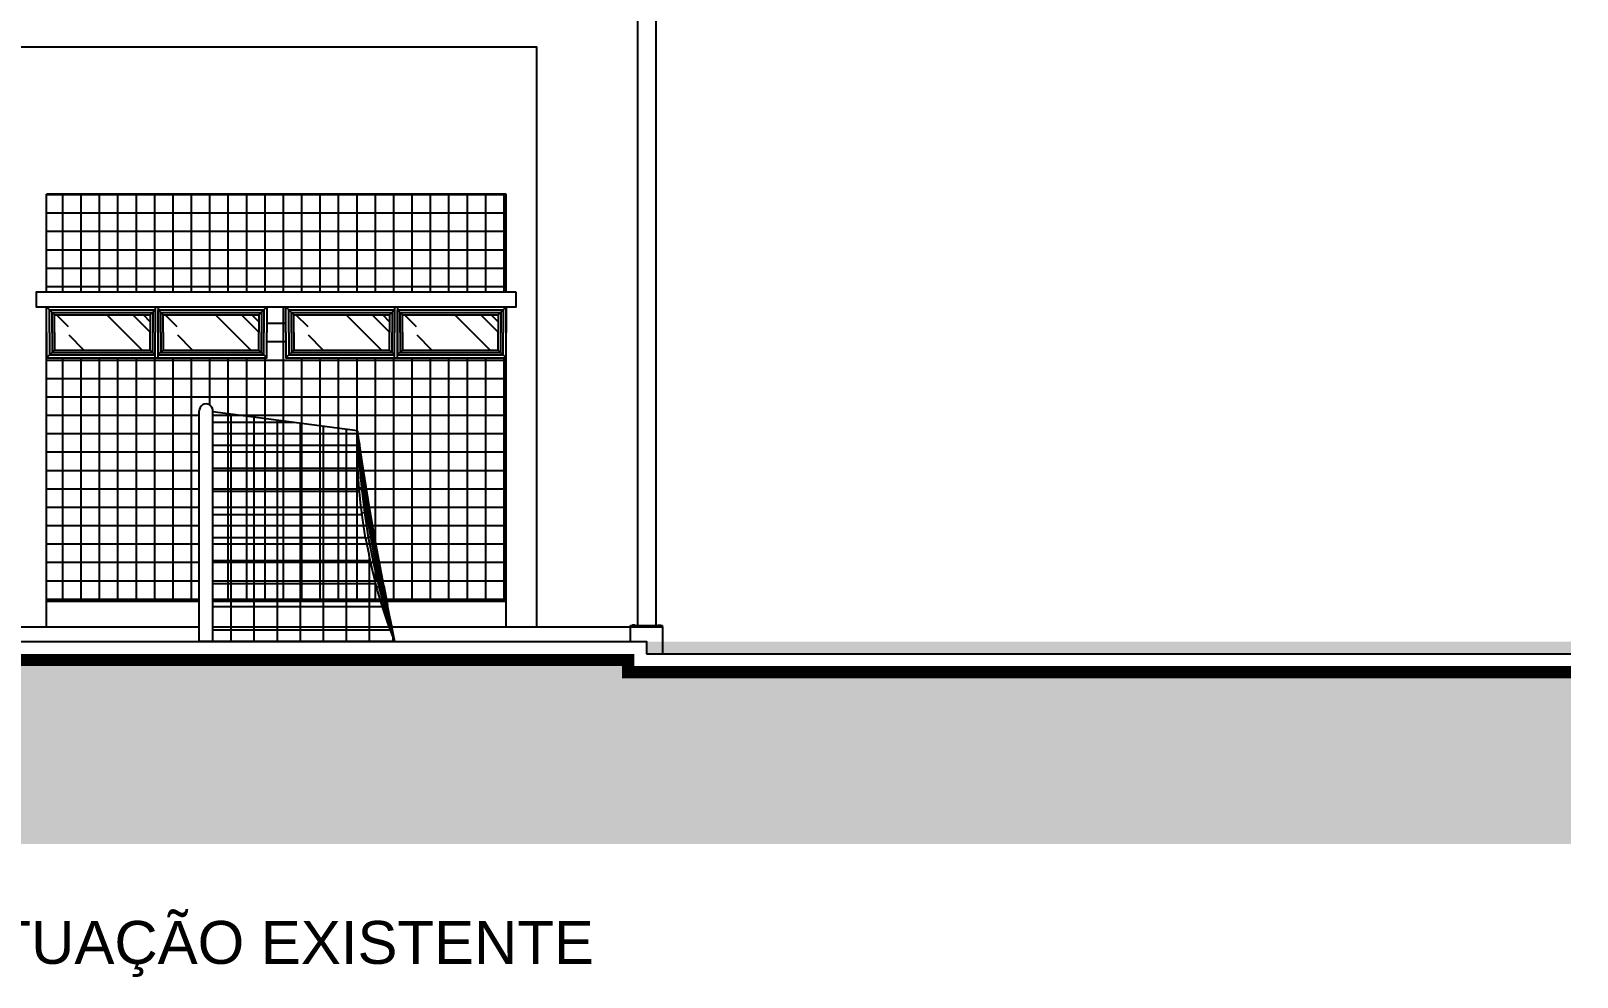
# Model space of a CAD drawing. Header units: metres. Extents: x 2494 to 3558, y 282 to 553.
# Drawn here: x 2943.34 to 2955.95, y 328.31 to 336.02 of the extents above; entities that cross this region are included whole.
import ezdxf

# ---------------------------------------------------------------- set-up
doc = ezdxf.new("R2010")
doc.units = ezdxf.units.M
doc.header["$LTSCALE"] = 7
doc.header["$MEASUREMENT"] = 0
doc.layers.add('HACH', color=251, linetype='Continuous', lineweight=5)
for name, color, linetype in [('HACHURA', 251, 'Continuous'), ('HACHURA PISOS', 250, 'Continuous'), ('PENA 0.05', 8, 'Continuous'), ('PENA 0.15', 7, 'Continuous'), ('PENA 01', 1, 'Continuous'), ('PENA 02', 2, 'Continuous'), ('PENA 06', 6, 'Continuous')]:
    doc.layers.add(name, color=color, linetype=linetype)
doc.styles.add('Luana', font='arial.ttf')
pattern_1 = [(135, (-1.201249999999618, 2.258333333333383), (-0.4242640687119287, 1.131370849898476), [7.5, -1, 2.5, -0.5]), (135, (-1.494699314192076, 2.90533603811906), (0.8237794000823279, 0.1166726188957805), [1.5, -0.165, 3, -0.375]), (135, (-1.077506313291906, 2.735630410634315), (-1.60159685938753, 2.075358402782517), [4, -0.7, 2, -0.5])]
pattern_2 = [(135, (-0.3150000000000546, 2.258333333333383), (-0.4242640687119287, 1.131370849898476), [7.5, -1, 2.5, -0.5]), (135, (-0.6084493141925122, 2.90533603811906), (0.8237794000823279, 0.1166726188957805), [1.5, -0.165, 3, -0.375]), (135, (-0.1912563132923424, 2.735630410634315), (-1.60159685938753, 2.075358402782517), [4, -0.7, 2, -0.5])]
pattern_3 = [(135, (-3.153750000000855, 2.258333333333383), (-0.4242640687119287, 1.131370849898476), [7.5, -1, 2.5, -0.5]), (135, (-3.447199314193313, 2.90533603811906), (0.8237794000823279, 0.1166726188957805), [1.5, -0.165, 3, -0.375]), (135, (-3.030006313293143, 2.735630410634315), (-1.60159685938753, 2.075358402782517), [4, -0.7, 2, -0.5])]
pattern_4 = [(135, (-2.267500000001291, 2.258333333333383), (-0.4242640687119287, 1.131370849898476), [7.5, -1, 2.5, -0.5]), (135, (-2.560949314193749, 2.90533603811906), (0.8237794000823279, 0.1166726188957805), [1.5, -0.165, 3, -0.375]), (135, (-2.143756313293579, 2.735630410634315), (-1.60159685938753, 2.075358402782517), [4, -0.7, 2, -0.5])]

# ---------------------------------------------------------------- blocks, each defined once
blk = doc.blocks.new('A$C3FA44342')
for p, q in [((-11.2, 188.2), (-11.00918462721878, 189.6493866525741)), ((-11.00918462721878, 189.6493866525741), (-10.44974226119286, 190.9999999999999)), ((-10.44974226119286, 190.9999999999999), (-9.559797974644665, 192.1597979746447)), ((-9.559797974644665, 192.1597979746447), (-8.4, 193.0497422611928)), ((-8.4, 193.0497422611928), (-7.049386652574119, 193.6091846272188)), ((-7.049386652574119, 193.6091846272188), (-5.599999999999998, 193.8)), ((-5.599999999999998, 193.8), (-4.150613347425882, 193.6091846272188)), ((-4.150613347425882, 193.6091846272188), (-2.799999999999999, 193.0497422611928)), ((-2.799999999999999, 193.0497422611928), (-1.640202025355332, 192.1597979746447)), ((-1.640202025355332, 192.1597979746447), (-0.750257738807143, 191)), ((-0.750257738807143, 191), (-0.1908153727812163, 189.6493866525741)), ((-0.1908153727812163, 189.6493866525741), (0, 188.2)), ((-129.1819777793019, 172), (-11.19999999999999, 187.4659123795379)), ((-82.59098888965096, 1.4210854715202e-14), (-82.59098888965096, 178.1074764587459)), ((-77.38434635205257, 178.7899999999998), (-11.19999999999998, 178.79)), ((-63.77098888965098, 1.4210854715202e-14), (-63.77098888965097, 180.5745352117987)), ((-44.95098888965096, 1.4210854715202e-14), (-44.95098888965095, 183.0415939648515)), ((-26.13098888965095, 1.4210854715202e-14), (-26.13098888965096, 185.5086527179042)), ((-11.2, 0), (-11.2, 188.2)), ((0, 0), (0, 188.2)), ((-133.0718646226165, 146.5154673202754), (-129.9800787716495, 166.8067934702445)), ((-133.0718646226165, 146.5154673202754), (-130.3216802496315, 164.5243896573505)), ((-133.0211472937875, 146.5065312461751), (-129.9733111561974, 166.805601059)), ((-133.0211472937875, 146.5065312461751), (-129.963078587687, 166.8037981448368)), ((-132.9293099242126, 146.4903500797254), (-129.9425456919606, 166.8001803778535)), ((-132.780213509212, 146.4640802298883), (-129.9113682211102, 166.7946871037355)), ((-132.5424760129491, 146.4221923794836), (-129.8612882574132, 166.7858633293596)), ((-132.1775985158215, 146.3579032612085), (-129.7837795484066, 166.7722067827103)), ((-131.6230050172158, 146.2601873776393), (-129.6653040530441, 166.7513321461702)), ((-131.0764414148366, 159.6743616431617), (-130.3485941073945, 164.3882349964974)), ((-130.9369840209433, 160.5266442477603), (-130.3216802496315, 164.5243896573505)), ((-130.7595990698757, 146.1080606844214), (-129.4753623302242, 166.717865610196)), ((-130.7342131425581, 161.7378737125863), (-130.2252145518872, 165.0639276120083)), ((-130.3216802496315, 164.5243896573505), (-130.1519451495124, 165.615870464063)), ((-130.2339973376292, 165.14033120986), (-129.9772307204245, 166.8062916615467)), ((-130.0824814570529, 166.0785096214975), (-129.9706451520364, 166.8051313258501)), ((-129.9800787716495, 166.8067934702445), (-129.1819777793019, 172)), ((-129.9800787716495, 166.8067934702445), (-129.9772307204245, 166.8062916615467)), ((-129.9772307204245, 166.8062916615467), (-129.1819777793019, 172)), ((-129.9733111561974, 166.805601059), (-129.9772307204245, 166.8062916615467)), ((-129.9733111561974, 166.805601059), (-129.1819777793019, 172)), ((-129.9706451520364, 166.8051313258501), (-129.9733111561974, 166.805601059)), ((-129.9706451520364, 166.8051313258501), (-129.1819777793019, 172)), ((-129.9706451520364, 166.8051313258501), (-129.9425456919606, 166.8001803778535)), ((-129.963078587687, 166.8037981448368), (-129.1819777793019, 172)), ((-129.9425456919606, 166.8001803778535), (-129.1819777793019, 172)), ((-129.9425456919606, 166.8001803778535), (-129.1440791025303, 166.6594955907362)), ((-129.9113682211102, 166.7946871037355), (-129.1819777793019, 172)), ((-129.8612882574132, 166.7858633293596), (-129.1819777793019, 172)), ((-129.7837795484066, 166.7722067827103), (-129.1819777793019, 172)), ((-129.6653040530441, 166.7513321461702), (-129.1819777793019, 172)), ((-129.4753623302242, 166.717865610196), (-129.1819777793019, 172)), ((-129.1819777793019, 172), (-129.078010678712, 157.3494420803952)), ((-120.230988889651, 1.4210854715202e-14), (-120.230988889651, 173.1733589526403)), ((-101.410988889651, 1.4210854715202e-14), (-101.410988889651, 175.6404177056932)), ((-133.1036952662946, 146.5210756793347), (-131.0764414148366, 159.6743616431617)), ((-133.0984426583606, 146.5201502028787), (-131.0764414148366, 159.6743616431617)), ((-129.4589024760812, 142.7034672766344), (-129.078010678712, 157.3494420803952)), ((-129.096607363584, 159.97), (-11.19999999999999, 159.97)), ((-136.2984884584676, 126.2478987745076), (-133.1036952662946, 146.5210756793347)), ((-136.2984884584676, 126.2478987745076), (-134.1886752023827, 139.5898356938538)), ((-136.287838183321, 126.2460222630643), (-133.1036952662946, 146.5210756793347)), ((-136.287838183321, 126.2460222630643), (-133.0984426583606, 146.5201502028787)), ((-136.239859984505, 126.2375688064309), (-133.0718646226165, 146.5154673202754)), ((-136.1520452946003, 126.2220964108182), (-133.0211472937875, 146.5065312461751)), ((-135.9972465114728, 126.1948218396107), (-132.9293099242126, 146.4903500797254)), ((-135.7514707635124, 126.1515176998537), (-132.780213509212, 146.4640802298883)), ((-135.3626667119398, 126.083012873291), (-132.5424760129491, 146.4221923794836)), ((-134.7800630639922, 125.9803617777175), (-132.1775985158215, 146.3579032612085)), ((-133.8949440983419, 125.8244093873457), (-131.6230050172158, 146.2601873776393)), ((-133.1036952662946, 146.5210756793347), (-129.3766973538594, 145.8644021067258)), ((-132.5691484535086, 125.5908125399388), (-130.7595990698757, 146.1080606844214)), ((-130.3242359746132, 128.0781175560288), (-129.4589024760812, 142.7034672766344)), ((-129.5508159891954, 141.15), (-11.19999999999997, 141.15)), ((-139.5967202531342, 105.9929471003461), (-136.2984884584676, 126.2478987745076)), ((-139.5823434998424, 105.9904140069099), (-136.2984884584676, 126.2478987745076)), ((-139.5823434998424, 105.9904140069099), (-136.287838183321, 126.2460222630643)), ((-139.5289283532337, 105.9810025942983), (-136.239859984505, 126.2375688064309)), ((-139.4154957224695, 105.9610164787582), (-136.1520452946003, 126.2220964108182)), ((-139.2286113003574, 105.9280886199245), (-135.9972465114728, 126.1948218396107)), ((-138.9196142074106, 105.8736452771272), (-135.7514707635124, 126.1515176998537)), ((-136.2984884584676, 126.2478987745076), (-130.5865026080104, 125.2414828217146)), ((-131.6730633608726, 113.4894122949106), (-130.3242359746132, 128.0781175560288)), ((-139.5967202531342, 105.9929471003461), (-137.1815529215999, 120.751195607133)), ((-138.4463814958687, 105.7902646521136), (-135.3626667119398, 126.083012873291)), ((-137.7188899887496, 105.6620852277499), (-134.7800630639922, 125.9803617777175)), ((-136.6373032478293, 105.4715164520409), (-133.8949440983419, 125.8244093873457)), ((-135.0477895024615, 105.1914541352919), (-132.5691484535086, 125.5908125399388)), ((-130.8556894682741, 122.33), (-11.19999999999998, 122.33)), ((-143.0728536115702, 85.76934056192036), (-139.5967202531342, 105.9929471003461)), ((-143.0595975495212, 85.76700492722699), (-139.5967202531342, 105.9929471003461)), ((-143.0595975495212, 85.76700492722699), (-139.5823434998424, 105.9904140069099)), ((-142.9984266334214, 85.75622699684968), (-139.5289283532337, 105.9810025942983)), ((-142.8824740395344, 85.73579687966922), (-139.4154957224695, 105.9610164787582)), ((-142.6771372153601, 85.69961782374068), (-139.2286113003574, 105.9280886199245)), ((-142.3555223440518, 85.64295130781866), (-138.9196142074106, 105.8736452771272)), ((-141.8459883712497, 85.55317462906915), (-138.4463814958687, 105.7902646521136)), ((-141.0752175500572, 85.41736966198708), (-137.7188899887496, 105.6620852277499)), ((-139.92300708346, 85.21435743035447), (-136.6373032478293, 105.4715164520409)), ((-139.5967202531342, 105.9929471003461), (-132.7687806460266, 104.789907119996)), ((-138.2385598734437, 84.91756843469256), (-135.0477895024615, 105.1914541352919)), ((-133.5039072429391, 98.95333073235739), (-131.6730633608726, 113.4894122949106)), ((-132.9299870970343, 103.51), (-11.19999999999999, 103.51)), ((-135.8147622686184, 84.48579446787919), (-133.5039072429391, 98.95333073235739)), ((-146.7248134474698, 65.57671354208493), (-143.0728536115702, 85.76934056192036)), ((-146.7137833000064, 65.57477009953057), (-143.0728536115702, 85.76934056192036)), ((-146.7137833000064, 65.57477009953057), (-143.0595975495212, 85.76700492722699)), ((-146.6592669683806, 65.56516466505033), (-142.9984266334214, 85.75622699684968)), ((-146.54910375984, 65.54575460112666), (-142.8824740395344, 85.73579687966922)), ((-146.3610696055993, 65.51262416672884), (-142.6771372153601, 85.69961782374068)), ((-146.055474580979, 65.45878024695641), (-142.3555223440518, 85.64295130781866)), ((-145.5798119789118, 65.37497149052723), (-141.8459883712497, 85.55317462906915)), ((-144.856642318206, 65.2475535482977), (-141.0752175500572, 85.41736966198708)), ((-143.7728514318121, 65.05659641603022), (-139.92300708346, 85.21435743035447)), ((-143.0728536115702, 85.76934056192036), (-135.8140296021564, 84.49038146208338)), ((-142.1867039475296, 64.77712721329554), (-138.2385598734437, 84.91756843469256)), ((-135.8147622686184, 84.48579446787919), (-138.6030973219366, 70.10265002223944)), ((-135.7821451476694, 84.69), (-11.19999999999998, 84.69000000000001)), ((-150.5636276168497, 45.41700907965523), (-146.7248134474698, 65.57671354208493)), ((-150.552212564354, 45.41499781925695), (-146.7248134474698, 65.57671354208493)), ((-150.552212564354, 45.41499781925695), (-146.7137833000064, 65.57477009953057)), ((-150.5108773528258, 45.40771481516941), (-146.6592669683806, 65.56516466505033)), ((-150.4210720044252, 45.39189167805998), (-146.54910375984, 65.54575460112666)), ((-150.2716452517896, 45.36556362481091), (-146.3610696055993, 65.51262416672884)), ((-150.0228862251794, 45.32173385013397), (-146.055474580979, 65.45878024695641)), ((-149.6405584294196, 45.25437009908073), (-145.5798119789118, 65.37497149052723)), ((-149.053414340479, 45.15091900638406), (-144.856642318206, 65.2475535482977)), ((-148.1710951536925, 44.9954599194249), (-143.7728514318121, 65.05659641603022)), ((-146.8492096883902, 44.76255202103875), (-142.1867039475296, 64.77712721329554)), ((-146.7248134474698, 65.57671354208493), (-139.9112280240194, 64.37620267854295)), ((-141.8658582955107, 55.81965148051084), (-138.6030973219366, 70.10265002223944)), ((-139.5699899017414, 65.86999999999998), (-11.19999999999999, 65.87)), ((-139.050988889651, 1.4210854715202e-14), (-139.050988889651, 68.14196866668513)), ((-145.599471435761, 41.65244323637712), (-141.8658582955106, 55.81965148051084)), ((-154.536330902064, 25.28089503667127), (-150.5636276168497, 45.41700907965523)), ((-154.5302259280539, 25.2798193786779), (-150.5636276168497, 45.41700907965523)), ((-154.5016615892565, 25.27478652197932), (-150.5108773528258, 45.40771481516941)), ((-154.4475430842646, 25.26525118204783), (-150.4210720044252, 45.39189167805998)), ((-154.3522789530836, 25.24846624177276), (-150.2716452517896, 45.36556362481091)), ((-154.2005908048202, 25.22173974484843), (-150.0228862251794, 45.32173385013397)), ((-153.962300382167, 25.17975447229415), (-149.6405584294196, 45.25437009908073)), ((-150.552212564354, 45.41499781925695), (-153.6612038987474, 29.69157476339732)), ((-153.5995961970044, 25.11584827790742), (-149.053414340479, 45.15091900638406)), ((-153.0452960872788, 25.01818408761217), (-148.1710951536925, 44.9954599194249)), ((-152.1857224462862, 24.8667326226502), (-146.8492096883902, 44.76255202103875)), ((-150.5636276168497, 45.41700907965523), (-144.8716615326446, 44.41412048366161)), ((-149.7998472572997, 27.61654285658202), (-145.5994714357609, 41.65244323637712)), ((-144.1770042488151, 47.04999999999998), (-11.19999999999999, 47.05)), ((-158.5504124283465, 5.152071579307858), (-154.536330902064, 25.28089503667127)), ((-158.5504124283465, 5.152071579307858), (-154.5302259280539, 25.2798193786779)), ((-158.5441850394504, 5.150974352582097), (-154.5302259280539, 25.2798193786779)), ((-158.5325494617391, 5.148924237028936), (-154.5016615892565, 25.27478652197932)), ((-158.5325494617391, 5.148924237028936), (-154.4475430842646, 25.26525118204783)), ((-158.5125095712408, 5.145393334463577), (-154.4475430842646, 25.26525118204783)), ((-158.5125095712408, 5.145393334463577), (-154.3522789530836, 25.24846624177276)), ((-157.4500050039421, 10.59783787368707), (-154.5016615892565, 25.27478652197932)), ((-154.536330902064, 25.28089503667127), (-153.6612038987474, 29.69157476339732)), ((-154.536330902064, 25.28089503667127), (-150.8046318841678, 24.62339315887121)), ((-154.4623850222091, 13.72732408429343), (-149.7998472572997, 27.61654285658202)), ((-149.6162644102405, 28.22999999999998), (-11.19999999999999, 28.22999999999998)), ((-159.581977779302, 0), (-154.4623850222091, 13.72732408429343)), ((-158.5478592361433, 5.151621722913745), (-156.0846471962841, 17.37108110174535)), ((-158.5396354329019, 5.150172740547831), (-156.851036940816, 13.54456571779156)), ((-158.5271671550827, 5.147975908478116), (-156.3089874942123, 16.05189184948712)), ((-158.4801084224546, 5.139684455995791), (-154.2005908048202, 25.22173974484843)), ((-158.4295809950219, 5.130781841326211), (-153.962300382167, 25.17975447229415)), ((-158.3530423760901, 5.117296218441794), (-153.5995961970044, 25.11584827790742)), ((-158.2347861953125, 5.096460223751137), (-153.0452960872788, 25.01818408761217)), ((-158.0467826616443, 5.063335184505462), (-152.1857224462862, 24.8667326226502)), ((-157.0456941090497, 12.47083897370594), (-155.721536443944, 18.95952507639844)), ((-159.581977779302, 0), (-158.5504124283465, 5.152071579307858)), ((-159.581977779302, 0), (-158.5478592361433, 5.151621722913745)), ((-159.581977779302, 0), (-158.5441850394504, 5.150974352582097)), ((-159.581977779302, 0), (-158.5396354329019, 5.150172740547831)), ((-159.581977779302, 0), (-158.5325494617391, 5.148924237028936)), ((-159.581977779302, 0), (-158.5271671550827, 5.147975908478116)), ((-159.581977779302, 0), (-158.5125095712408, 5.145393334463577)), ((-159.581977779302, 0), (-158.4801084224546, 5.139684455995791)), ((-159.581977779302, 0), (-158.4295809950219, 5.130781841326211)), ((-159.581977779302, 0), (-158.3530423760901, 5.117296218441794)), ((-159.581977779302, 0), (-158.2347861953125, 5.096460223751137)), ((-159.581977779302, 0), (-158.0467826616443, 5.063335184505462)), ((-159.581977779302, 0), (0, 0)), ((-158.5504124283465, 5.152071579307858), (-157.2834319412122, 11.47328681923221)), ((-158.5504124283465, 5.152071579307858), (-158.5478592361433, 5.151621722913745)), ((-158.5478592361433, 5.151621722913745), (-157.2834319412122, 11.47328681923221)), ((-158.5441850394504, 5.150974352582097), (-158.5478592361433, 5.151621722913745)), ((-158.5396354329019, 5.150172740547831), (-158.5441850394504, 5.150974352582097)), ((-158.5396354329019, 5.150172740547831), (-158.1443978656749, 7.086930407183388)), ((-158.5325494617391, 5.148924237028936), (-158.5396354329019, 5.150172740547831)), ((-158.5271671550827, 5.147975908478116), (-158.5325494617391, 5.148924237028936)), ((-158.5271671550827, 5.147975908478116), (-158.0192520946473, 7.586808372721435)), ((-158.5271671550827, 5.147975908478116), (-157.7153879960573, 5.004945530390358)), ((-157.870988889651, 4.587727990732077), (-157.870988889651, 1.4210854715202e-14)), ((-156.0725270263059, 9.409999999999968), (-11.19999999999999, 9.409999999999968))]:
    blk.add_line(p, q)
blk = doc.blocks.new('A$C4E985608')
at = {"layer": 'HACHURA', "ltscale": 1.5}
h = blk.add_hatch(dxfattribs=at)
h.set_pattern_fill('AR-RROOF', color=256, scale=0.5, angle=45, style=0)
h.set_pattern_definition(pattern_3)
h.paths.add_polyline_path([(-3.153750000000855, 2.401666666666756), (-3.935000000000855, 2.401666666666642), (-3.935000000000855, 2.545000000000016), (-3.153750000000855, 2.545000000000016)])
h = blk.add_hatch(dxfattribs=at)
h.set_pattern_fill('AR-RROOF', color=256, scale=0.5, angle=45, style=0)
h.set_pattern_definition(pattern_4)
h.paths.add_polyline_path([(-2.267500000001291, 2.401666666666699), (-3.048750000001291, 2.401666666666642), (-3.048750000001291, 2.545000000000016), (-2.267500000001291, 2.545000000000016)])
h = blk.add_hatch(dxfattribs=at)
h.set_pattern_fill('AR-RROOF', color=256, scale=0.5, angle=45, style=0)
h.set_pattern_definition(pattern_1)
h.paths.add_polyline_path([(-1.201249999999618, 2.401666666666756), (-1.982499999999618, 2.401666666666642), (-1.982499999999618, 2.545000000000016), (-1.201249999999618, 2.545000000000016)])
h = blk.add_hatch(dxfattribs=at)
h.set_pattern_fill('AR-RROOF', color=256, scale=0.5, angle=45, style=0)
h.set_pattern_definition(pattern_2)
h.paths.add_polyline_path([(-0.3150000000000546, 2.401666666666699), (-1.096250000000055, 2.401666666666642), (-1.096250000000055, 2.545000000000016), (-0.3150000000000546, 2.545000000000016)])
h = blk.add_hatch(dxfattribs=at)
h.set_pattern_fill('AR-RROOF', color=256, scale=0.5, angle=45, style=0)
h.set_pattern_definition(pattern_3)
h.paths.add_polyline_path([(-3.153750000000855, 2.401666666666642), (-3.935000000000855, 2.401666666666756), (-3.935000000000855, 2.258333333333383), (-3.153750000000855, 2.258333333333383)])
h = blk.add_hatch(dxfattribs=at)
h.set_pattern_fill('AR-RROOF', color=256, scale=0.5, angle=45, style=0)
h.set_pattern_definition(pattern_4)
h.paths.add_polyline_path([(-2.267500000001291, 2.401666666666699), (-3.048750000001291, 2.401666666666756), (-3.048750000001291, 2.258333333333383), (-2.267500000001291, 2.258333333333383)])
h = blk.add_hatch(dxfattribs=at)
h.set_pattern_fill('AR-RROOF', color=256, scale=0.5, angle=45, style=0)
h.set_pattern_definition(pattern_1)
h.paths.add_polyline_path([(-1.201249999999618, 2.401666666666642), (-1.982499999999618, 2.401666666666756), (-1.982499999999618, 2.258333333333383), (-1.201249999999618, 2.258333333333383)])
h = blk.add_hatch(dxfattribs=at)
h.set_pattern_fill('AR-RROOF', color=256, scale=0.5, angle=45, style=0)
h.set_pattern_definition(pattern_2)
h.paths.add_polyline_path([(-0.3150000000000546, 2.401666666666699), (-1.096250000000055, 2.401666666666756), (-1.096250000000055, 2.258333333333383), (-0.3150000000000546, 2.258333333333383)])
at = {"layer": 'HACHURA PISOS'}
h = blk.add_hatch(dxfattribs=at)
h.set_pattern_fill('_USER,_O', color=256, scale=0.15, double=1, pattern_type=0)
h.set_pattern_definition([(0, (-24.00361561554291, 27.48907575251792), (0, 0.15), []), (90, (-24.00361561554291, 27.48907575251792), (-0.15, 9.184850993605149e-18), [])])
h.paths.add_polyline_path([(-0.25, 2.730000000000075), (-0.25, 3.529999999999916), (-4, 3.529999999999916), (-4, 2.730000000000075)])
h.paths.add_polyline_path([(-12.25, 2.730000000000075), (-12.24999999999955, 3.529999999999916), (-16, 3.529999999999916), (-16, 2.730000000000075)])
h.paths.add_polyline_path([(-22.04040932729231, 3.529999999999916), (-22.04040932729322, 2.730000000000132), (-20.25, 2.730000000000075), (-20.25, 3.529999999999973)])
h.paths.add_polyline_path([(-22.19040932729285, 2.730000000000075), (-22.19040932729285, 3.529999999999916), (-24, 3.529999999999916), (-24, 2.730000000000075)])
h.paths.add_polyline_path([(-22.04040932729322, 2.193333333333385), (-22.04040932729322, 0.2100000000000364), (-20.25, 0.2100000000000364), (-20.25, 2.193333333333385)])
h.paths.add_polyline_path([(-22.19040932729285, 0.2100000000000364), (-22.19040932729331, 2.193333333333385), (-24.00000000000136, 2.193333333333271), (-24, 0.2100000000000364)])
h.paths.add_polyline_path([(-16.4404093272924, 2.730000000000075), (-16.4404093272924, 3.529999999999916), (-20.00000000000045, 3.529999999999973), (-20, 2.730000000000075)])
h.paths.add_polyline_path([(-16.29040932729276, 3.529999999999916), (-16.29040932729276, 2.730000000000075), (-16.25, 2.730000000000075), (-16.24999999999955, 3.529999999999916)])
h.paths.add_polyline_path([(-16.29040932729276, 2.193333333333385), (-16.29040932729367, 0.2100000000000364), (-16.25, 0.2100000000000364), (-16.25, 2.193333333333271)])
h.paths.add_polyline_path([(-16.44040932729285, 0.2100000000000364), (-16.44040932729285, 2.193333333333385), (-20, 2.193333333334181), (-20, 0.2100000000000364)])
h.paths.add_polyline_path([(-10.54040932729276, 2.193333333333385), (-10.54040932729322, 0.2100000000000364), (-8.249999999999545, 0.2100000000000364), (-8.25, 2.193333333333385), (-10.04749999999922, 2.193333333333385), (-10.04749999999922, 2.610000000000014), (-10.20250000000078, 2.610000000000014), (-10.20250000000078, 2.193333333333385)])
h.paths.add_polyline_path([(-10.6904093272924, 0.2100000000000932), (-10.69040932729285, 2.193333333333385), (-11.99999999999955, 2.193333333333385), (-11.99999999999909, 0.2100000000000364)])
h.paths.add_polyline_path([(-10.54040932729322, 3.529999999999859), (-10.54040932729322, 2.730000000000132), (-8.25, 2.730000000000075), (-8.249999999999545, 3.529999999999916)])
h.paths.add_polyline_path([(-4.790409327293219, 3.529999999999916), (-4.790409327293219, 2.730000000000075), (-4.25, 2.730000000000075), (-4.250000000000455, 3.529999999999916)])
h.paths.add_polyline_path([(-4.940409327292855, 2.730000000000075), (-4.940409327292855, 3.529999999999916), (-8, 3.529999999999916), (-8, 2.730000000000075)])
h.paths.add_polyline_path([(-4.790409327293219, 2.193333333333385), (-4.790409327293219, 0.2100000000000364), (-4.25, 0.2100000000000364), (-4.25, 2.193333333333385)])
h.paths.add_polyline_path([(-2.754894734915069, 0.2100000000000932), (-2.754894734915524, 1.761999999999944), (-2.752986581187997, 1.776493866526152), (-2.747392157527429, 1.790000000000532), (-2.738492714662698, 1.801597979745225), (-2.726894734914822, 1.810497422612229), (-2.713388601440784, 1.816091846272172), (-2.698894734915484, 1.817999999999984), (-2.68440086839064, 1.816091846272229), (-2.670894734916601, 1.810497422612116), (-2.659296755167816, 1.801597979745509), (-2.650397312303539, 1.789999999998088), (-2.644802888643881, 1.776493866524618), (-2.642894734915444, 1.76199999999875), (-2.642894734915444, 0.2100000000000364), (-0.25, 0.2100000000000364), (-0.25, 2.193333333333385), (-2.047499999999673, 2.193333333333385), (-2.047499999999673, 2.610000000000014), (-2.202500000001237, 2.610000000000014), (-2.202500000001237, 2.193333333333385), (-4, 2.193333333333385), (-4, 0.2100000000000364)])
h.paths.add_polyline_path([(-10.69040932729331, 2.730000000000075), (-10.69040932729285, 3.529999999999859), (-11.99999999999955, 3.529999999999916), (-11.99999999999955, 2.730000000000075)])
h.paths.add_polyline_path([(-12.94121166332116, 0.7061844243378346), (-12.9412116633207, 0.2100000000000932), (-12.24999999999955, 0.2100000000000364), (-12.25, 2.193333333333385), (-14.04749999999922, 2.193333333333385), (-14.04749999999922, 2.610000000000014), (-14.20250000000078, 2.610000000000014), (-14.20250000000078, 2.193333333333385), (-16, 2.193333333333385), (-15.99999999999955, 0.2100000000000364), (-13.84121955639012, 0.2100000000000364), (-13.84121955639012, 0.7061844243377777)])
at = {"layer": 'HACHURA', "ltscale": 1.5}
for p, q in [((-4, 2.730000000000075), (-4, 3.529999999999859)), ((-0.25, 3.529999999999916), (-4.000000000000455, 3.529999999999916)), ((-0.25, 2.730000000000075), (-0.25, 3.529999999999916)), ((-4, 0), (-4, 2.610000000000014)), ((-3.1137500000010734, 2.610000000000014), (-3.1137500000010734, 2.401666666666699)), ((-3.113750000000891, 2.585000000000036), (-3.113750000000891, 2.401666666666699)), ((-3.088750000001073, 2.610000000000014), (-3.088750000001073, 2.401666666666699)), ((-2.227500000001328, 2.585000000000036), (-2.227500000001328, 2.401666666666699)), ((-1.161249999999836, 2.610000000000014), (-1.161249999999836, 2.401666666666699)), ((-1.161249999999654, 2.585000000000036), (-1.161249999999654, 2.401666666666699)), ((-1.1362499999998361, 2.610000000000014), (-1.1362499999998361, 2.401666666666699)), ((-0.2750000000000909, 2.585000000000036), (-0.2750000000000909, 2.401666666666699)), ((-0.25, 0), (-0.25, 2.610000000000014)), ((-3.1137500000010734, 2.193333333333385), (-3.1137500000010734, 2.401666666666699)), ((-3.113750000000891, 2.218333333333362), (-3.113750000000891, 2.401666666666699)), ((-3.088750000001073, 2.193333333333385), (-3.088750000001073, 2.401666666666699)), ((-2.227500000001328, 2.218333333333362), (-2.227500000001328, 2.401666666666699)), ((-1.161249999999836, 2.193333333333385), (-1.161249999999836, 2.401666666666699)), ((-1.161249999999654, 2.218333333333362), (-1.161249999999654, 2.401666666666699)), ((-1.1362499999998361, 2.193333333333385), (-1.1362499999998361, 2.401666666666699)), ((-0.2750000000000909, 2.218333333333362), (-0.2750000000000909, 2.401666666666699))]:
    blk.add_line(p, q, dxfattribs=at)
for points in [[(0, 0), (0, 4.730000000000018), (-4.790409327293219, 4.730000000000018)], [(-4.000000000000909, 2.401666666666699), (-4.000000000000909, 2.610000000000014), (-2.202500000001237, 2.610000000000014), (-2.202500000001237, 2.401666666666699)], [(-3.935000000000855, 2.545000000000016), (-4.000000000000909, 2.610000000000127)], [(-3.975000000000819, 2.401666666666699), (-3.975000000000819, 2.585000000000036), (-3.113750000000891, 2.585000000000036)], [(-3.975000000000819, 2.401666666666699), (-3.975000000000819, 2.585000000000036), (-3.113750000000891, 2.585000000000036), (-3.113750000000891, 2.401666666666699)], [(-3.955000000000837, 2.401666666666699), (-3.955000000000837, 2.565000000000055), (-3.133750000000873, 2.565000000000055), (-3.133750000000873, 2.401666666666699)], [(-3.935000000000855, 2.401666666666699), (-3.935000000000855, 2.545000000000016), (-3.153750000000855, 2.545000000000016), (-3.153750000000855, 2.401666666666699)], [(-3.113750000000891, 2.585000000000036), (-3.153750000000855, 2.545000000000016)], [(-3.088750000001255, 2.585000000000036), (-2.227500000001328, 2.585000000000036), (-2.227500000001328, 2.401666666666699)], [(-3.088750000001255, 2.401666666666699), (-3.088750000001255, 2.585000000000036), (-2.227500000001328, 2.585000000000036)], [(-3.088750000001255, 2.401666666666699), (-3.088750000001255, 2.585000000000036), (-2.227500000001328, 2.585000000000036), (-2.227500000001328, 2.401666666666699)], [(-3.048750000001291, 2.545000000000016), (-3.088750000001255, 2.585000000000036)], [(-3.068750000001273, 2.401666666666699), (-3.068750000001273, 2.565000000000055), (-2.24750000000131, 2.565000000000055), (-2.24750000000131, 2.401666666666699)], [(-3.048750000001291, 2.401666666666699), (-3.048750000001291, 2.545000000000016), (-2.267500000001291, 2.545000000000016), (-2.267500000001291, 2.401666666666699)], [(-2.202500000001237, 2.610000000000127), (-2.267500000001291, 2.545000000000016)], [(-2.047499999999673, 2.401666666666699), (-2.047499999999673, 2.610000000000014), (-0.25, 2.610000000000014), (-0.25, 2.401666666666699)], [(-1.982499999999618, 2.545000000000016), (-2.047499999999673, 2.610000000000127)], [(-2.022499999999582, 2.401666666666699), (-2.022499999999582, 2.585000000000036), (-1.161249999999654, 2.585000000000036)], [(-2.022499999999582, 2.401666666666699), (-2.022499999999582, 2.585000000000036), (-1.161249999999654, 2.585000000000036), (-1.161249999999654, 2.401666666666699)], [(-2.0024999999996, 2.401666666666699), (-2.0024999999996, 2.565000000000055), (-1.181249999999636, 2.565000000000055), (-1.181249999999636, 2.401666666666699)], [(-1.982499999999618, 2.401666666666699), (-1.982499999999618, 2.545000000000016), (-1.201249999999618, 2.545000000000016), (-1.201249999999618, 2.401666666666699)], [(-1.161249999999654, 2.585000000000036), (-1.201249999999618, 2.545000000000016)], [(-1.136250000000018, 2.585000000000036), (-0.2750000000000909, 2.585000000000036), (-0.2750000000000909, 2.401666666666699)], [(-1.136250000000018, 2.401666666666699), (-1.136250000000018, 2.585000000000036), (-0.2750000000000909, 2.585000000000036)], [(-1.136250000000018, 2.401666666666699), (-1.136250000000018, 2.585000000000036), (-0.2750000000000909, 2.585000000000036), (-0.2750000000000909, 2.401666666666699)], [(-1.096250000000055, 2.545000000000016), (-1.136250000000018, 2.585000000000036)], [(-1.116250000000036, 2.401666666666699), (-1.116250000000036, 2.565000000000055), (-0.2950000000000728, 2.565000000000055), (-0.2950000000000728, 2.401666666666699)], [(-1.096250000000055, 2.401666666666699), (-1.096250000000055, 2.545000000000016), (-0.3150000000000546, 2.545000000000016), (-0.3150000000000546, 2.401666666666699)], [(-0.25, 2.610000000000127), (-0.3150000000000546, 2.545000000000016)], [(-4.000000000000909, 2.401666666666699), (-4.000000000000909, 2.193333333333385), (-2.202500000001237, 2.193333333333385), (-2.202500000001237, 2.401666666666699)], [(-3.975000000000819, 2.401666666666699), (-3.975000000000819, 2.218333333333362), (-3.113750000000891, 2.218333333333362)], [(-3.975000000000819, 2.401666666666699), (-3.975000000000819, 2.218333333333362), (-3.113750000000891, 2.218333333333362), (-3.113750000000891, 2.401666666666699)], [(-3.955000000000837, 2.401666666666699), (-3.955000000000837, 2.238333333333344), (-3.133750000000873, 2.238333333333344), (-3.133750000000873, 2.401666666666699)], [(-3.935000000000855, 2.401666666666699), (-3.935000000000855, 2.258333333333383), (-3.153750000000855, 2.258333333333383), (-3.153750000000855, 2.401666666666699)], [(-3.088750000001255, 2.218333333333362), (-2.227500000001328, 2.218333333333362), (-2.227500000001328, 2.401666666666699)], [(-3.088750000001255, 2.401666666666699), (-3.088750000001255, 2.218333333333362), (-2.227500000001328, 2.218333333333362)], [(-3.088750000001255, 2.401666666666699), (-3.088750000001255, 2.218333333333362), (-2.227500000001328, 2.218333333333362), (-2.227500000001328, 2.401666666666699)], [(-3.068750000001273, 2.401666666666699), (-3.068750000001273, 2.238333333333344), (-2.24750000000131, 2.238333333333344), (-2.24750000000131, 2.401666666666699)], [(-3.048750000001291, 2.401666666666699), (-3.048750000001291, 2.258333333333383), (-2.267500000001291, 2.258333333333383), (-2.267500000001291, 2.401666666666699)], [(-2.047499999999673, 2.401666666666699), (-2.047499999999673, 2.193333333333385), (-0.25, 2.193333333333385), (-0.25, 2.401666666666699)], [(-2.022499999999582, 2.401666666666699), (-2.022499999999582, 2.218333333333362), (-1.161249999999654, 2.218333333333362)], [(-2.022499999999582, 2.401666666666699), (-2.022499999999582, 2.218333333333362), (-1.161249999999654, 2.218333333333362), (-1.161249999999654, 2.401666666666699)], [(-2.0024999999996, 2.401666666666699), (-2.0024999999996, 2.238333333333344), (-1.181249999999636, 2.238333333333344), (-1.181249999999636, 2.401666666666699)], [(-1.982499999999618, 2.401666666666699), (-1.982499999999618, 2.258333333333383), (-1.201249999999618, 2.258333333333383), (-1.201249999999618, 2.401666666666699)], [(-1.136250000000018, 2.218333333333362), (-0.2750000000000909, 2.218333333333362), (-0.2750000000000909, 2.401666666666699)], [(-1.136250000000018, 2.401666666666699), (-1.136250000000018, 2.218333333333362), (-0.2750000000000909, 2.218333333333362)], [(-1.136250000000018, 2.401666666666699), (-1.136250000000018, 2.218333333333362), (-0.2750000000000909, 2.218333333333362), (-0.2750000000000909, 2.401666666666699)], [(-1.116250000000036, 2.401666666666699), (-1.116250000000036, 2.238333333333344), (-0.2950000000000728, 2.238333333333344), (-0.2950000000000728, 2.401666666666699)], [(-1.096250000000055, 2.401666666666699), (-1.096250000000055, 2.258333333333383), (-0.3150000000000546, 2.258333333333383), (-0.3150000000000546, 2.401666666666699)], [(-3.935000000000855, 2.258333333333383), (-4.000000000000909, 2.193333333333271)], [(-3.113750000000891, 2.218333333333362), (-3.153750000000855, 2.258333333333383)], [(-3.048750000001291, 2.258333333333383), (-3.088750000001255, 2.218333333333362)], [(-2.202500000001237, 2.193333333333271), (-2.267500000001291, 2.258333333333383)], [(-1.982499999999618, 2.258333333333383), (-2.047499999999673, 2.193333333333271)], [(-1.161249999999654, 2.218333333333362), (-1.201249999999618, 2.258333333333383)], [(-1.096250000000055, 2.258333333333383), (-1.136250000000018, 2.218333333333362)], [(-0.25, 2.193333333333271), (-0.3150000000000546, 2.258333333333383)], [(-4, 0.2100000000000364), (-2.754894734915524, 0.2100000000000364)], [(-2.642894734915444, 0.2100000000000364), (-0.25, 0.2100000000000364)]]:
    blk.add_lwpolyline(points, dxfattribs=at)
blk.add_lwpolyline([(-0.1700000000000728, 2.730000000000075), (-4.085000000000036, 2.730000000000075), (-4.085000000000036, 2.610000000000014), (-0.1700000000000728, 2.610000000000014)], close=True, dxfattribs=at)

msp = doc.modelspace()

# ---------------------------------------------------------------- hatches: boundary and pattern name
at = {"layer": 'HACH'}
h = msp.add_hatch(dxfattribs=at)
h.set_pattern_fill('DOTS,_O', color=43, scale=0.25, angle=90)
h.set_pattern_definition([(90, (2955.899750044544, 330.9425224131497), (0.015625, 0.007812500000000002), [0, -0.015625])])
h.paths.add_polyline_path([(2948.358755517714, 331.0425224131498), (2955.899750044544, 331.0425224131498), (2955.899750044544, 330.9425224131497), (2948.358755517714, 330.9425224131497)])
at = {"layer": 'PENA 01', "ltscale": 1.5}
h = msp.add_hatch(dxfattribs=at)
h.set_pattern_fill('EARTH', color=256, scale=0.75, angle=45, style=0, double=1)
h.set_pattern_definition([(45, (2958.04863484639, 464.2221928226954), (2.775557561562891e-17, 0.2651650429449554), [0.1875, -0.1875]), (45, (2957.998916400838, 464.2719112682476), (2.775557561562891e-17, 0.2651650429449554), [0.1875, -0.1875]), (45, (2957.949197955286, 464.3216297137998), (2.775557561562891e-17, 0.2651650429449554), [0.1875, -0.1875]), (135, (2957.949197955286, 464.3547753441679), (-0.2651650429449553, 5.551115123125783e-17), [0.1875, -0.1875]), (135, (2957.998916400838, 464.4044937897201), (-0.2651650429449553, 5.551115123125783e-17), [0.1875, -0.1875]), (135, (2958.04863484639, 464.4542122352723), (-0.2651650429449553, 5.551115123125783e-17), [0.1875, -0.1875])])
h.paths.add_polyline_path([(2955.899750044544, 330.7925224131498), (2948.208755517714, 330.7925224131498), (2948.208755517714, 330.8925224131498), (2915.725455220699, 330.8925224131498), (2915.725455220699, 330.6925224131498), (2913.538240925337, 330.6925224131498), (2913.538240925336, 331.0125224131498), (2912.418240925336, 331.0125224131498), (2912.418240925336, 330.9825224131498), (2868.978151446249, 330.9825224131498), (2858.213650252629, 331.0125224131498), (2858.213650252629, 331.0825224131498), (2856.215400000124, 331.0825224131498), (2856.215400000124, 329.3925224131498), (2955.899750044544, 329.3925224131498)])

# ---------------------------------------------------------------- linework, layer by layer
at = {"layer": 'PENA 01'}
for p, q in [((2948.283755517714, 338.7625224131498), (2948.283755517714, 331.1725224131497)), ((2948.433755517714, 338.7625224131498), (2948.433755517714, 331.1725224131497)), ((2941.276696925646, 331.1625224131497), (2944.708755517714, 331.1625224131497)), ((2944.820755517713, 331.1625224131497), (2948.228755517714, 331.1625224131498)), ((2948.228755517714, 331.1625224131498), (2948.228755517714, 331.1725224131497)), ((2948.249860099896, 331.1771466162051), (2948.249860099896, 331.1725224131497)), ((2948.257908775939, 331.1771466162051), (2948.257908775939, 331.1725224131497)), ((2948.459602259488, 331.1771466162051), (2948.459602259488, 331.1725224131497)), ((2948.467650935532, 331.1771466162051), (2948.467650935532, 331.1725224131497)), ((2948.488755517714, 331.1625224131498), (2948.488755517714, 331.1725224131497)), ((2948.488755517714, 331.1625224131498), (2948.488755517714, 331.1725224131497)), ((2948.488755517714, 331.1625224131498), (2948.488755517714, 331.0425224131498)), ((2948.488755517714, 331.0425224131498), (2948.488755517714, 330.9425224131497))]:
    msp.add_line(p, q, dxfattribs=at)
for points in [[(2948.228755517714, 331.1725224131497), (2948.488755517714, 331.1725224131497)], [(2948.228755517714, 331.0425224131498), (2948.228755517714, 331.1625224131498), (2948.488755517714, 331.1625224131498)]]:
    msp.add_lwpolyline(points, dxfattribs=at)
for points in [[(2948.244758861498, 331.1725224131497), (2948.263010014336, 331.1725224131497), (2948.263010014336, 331.1771466162051), (2948.244758861498, 331.1771466162051)], [(2948.472752173929, 331.1725224131497), (2948.454501021091, 331.1725224131497), (2948.454501021091, 331.1771466162051), (2948.472752173929, 331.1771466162051)]]:
    msp.add_lwpolyline(points, close=True, dxfattribs=at)
at = {"layer": 'PENA 02', "ltscale": 1.5, "const_width": 0.1}
msp.add_lwpolyline([(2856.215400000124, 331.0825224131498), (2858.213650252629, 331.0825224131498), (2858.213650252629, 331.0125224131498), (2868.978151446249, 331.0125224131498), (2868.978151446249, 330.9825224131498), (2912.418240925336, 330.9825224131498), (2912.418240925336, 331.0125224131498), (2913.538240925336, 331.0125224131498), (2913.538240925337, 330.6925224131498), (2915.725455220699, 330.6925224131498), (2915.725455220699, 330.8925224131498), (2948.208755517714, 330.8925224131498), (2948.208755517714, 330.7925224131498), (2955.899750044544, 330.7925224131498)], dxfattribs=at)
at = {"layer": 'PENA 06'}
msp.add_line((2948.358755517714, 330.9425224131497), (2955.899750044544, 330.9425224131497), dxfattribs=at)
for points in [[(2915.575455220699, 331.0425224131498), (2948.358755517714, 331.0425224131498), (2948.358755517714, 330.9425224131497)], [(2948.358755517714, 330.9425224131497), (2955.899750044544, 330.9425224131497)]]:
    msp.add_lwpolyline(points, dxfattribs=at)

# ---------------------------------------------------------------- block references
at = {"layer": 'HACH'}
msp.add_blockref('A$C4E985608', (2947.463650252629, 331.1625224131498), dxfattribs=at)
at = {"layer": 'PENA 0.15', "xscale": -0.01, "yscale": 0.01, "zscale": 0.01}
msp.add_blockref('A$C3FA44342', (2944.708755517714, 331.0425224131498), dxfattribs=at)

# ---------------------------------------------------------------- texts
at = {"layer": 'PENA 0.05', "style": 'Luana'}
msp.add_text('SITUAÇÃO EXISTENTE', height=0.35, dxfattribs=at).set_placement((2942.577469553278, 328.4137133740276))

doc.saveas('drawing.dxf')
